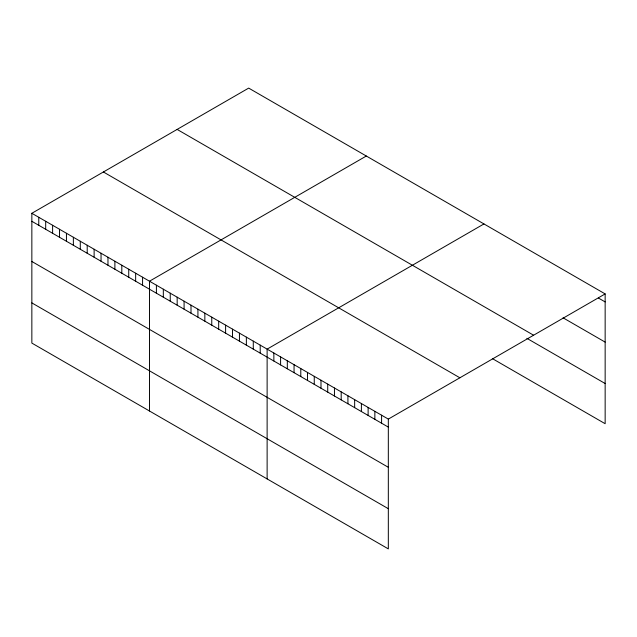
<?xml version="1.0" encoding="UTF-8"?>
<svg xmlns="http://www.w3.org/2000/svg" width="637" height="637" viewBox="0 0 637 637"><rect width="100%" height="100%" fill="white"/><g stroke="black" fill="none" stroke-linecap="round" stroke-linejoin="round"><path stroke-width="0.96" d="M31.85 213.291L388.323 419.098L388.323 548.895L31.85 343.088L31.85 213.291L248.677 88.105L605.15 293.912L605.15 423.709L492.369 358.599M366.315 156.025L149.488 281.204L149.488 411M483.953 223.937L267.126 349.124L267.126 478.92M388.323 419.098L605.15 293.912M598.414 298.028L605.15 301.914M563.068 317.815L605.15 342.109M177.126 129.415L533.599 335.221M526.871 338.327L605.15 383.522M103.401 171.982L459.874 377.789M31.85 221.294L388.323 427.101M31.85 261.481L388.323 467.295M31.85 302.893L388.323 508.7M381.587 415.213L381.587 423.215M374.859 411.319L374.859 419.321M368.122 407.433L368.122 415.435M361.394 403.547L361.394 411.55M354.658 399.662L354.658 407.664M347.921 395.776L347.921 403.77M341.193 391.882L341.193 399.885M334.457 387.997L334.457 395.999M327.721 384.111L327.721 392.113M320.992 380.225L320.992 388.228M314.256 376.332L314.256 384.334M307.52 372.446L307.52 380.448M300.791 368.56L300.791 376.563M294.055 364.675L294.055 372.677M287.319 360.781L287.319 368.783M280.591 356.895L280.591 364.897M273.854 353.009L273.854 361.012M260.207 345.127L260.207 353.129M253.279 341.129L253.279 349.132M246.36 337.14L246.36 345.143M239.44 333.143L239.44 341.145M232.521 329.146L232.521 337.148M225.602 325.149L225.602 333.151M218.682 321.159L218.682 329.162M211.763 317.162L211.763 325.165M204.843 313.165L204.843 321.167M197.924 309.168L197.924 317.17M191.004 305.179L191.004 313.181M184.085 301.182L184.085 309.184M177.166 297.184L177.166 305.187M170.246 293.187L170.246 301.19M163.327 289.198L163.327 297.2M156.407 285.201L156.407 293.203M142.569 277.206L142.569 285.209M135.649 273.217L135.649 281.22M128.73 269.22L128.73 277.222M121.81 265.223L121.81 273.225M114.891 261.234L114.891 269.236M107.971 257.237L107.971 265.239M101.044 253.239L101.044 261.242M94.125 249.242L94.125 257.244M87.205 245.253L87.205 253.255M80.286 241.256L80.286 249.258M73.366 237.259L73.366 245.261M66.447 233.261L66.447 241.264M59.528 229.272L59.528 237.275M52.608 225.275L52.608 233.277M45.689 221.278L45.689 229.28M38.769 217.281L38.769 225.283"/></g></svg>
